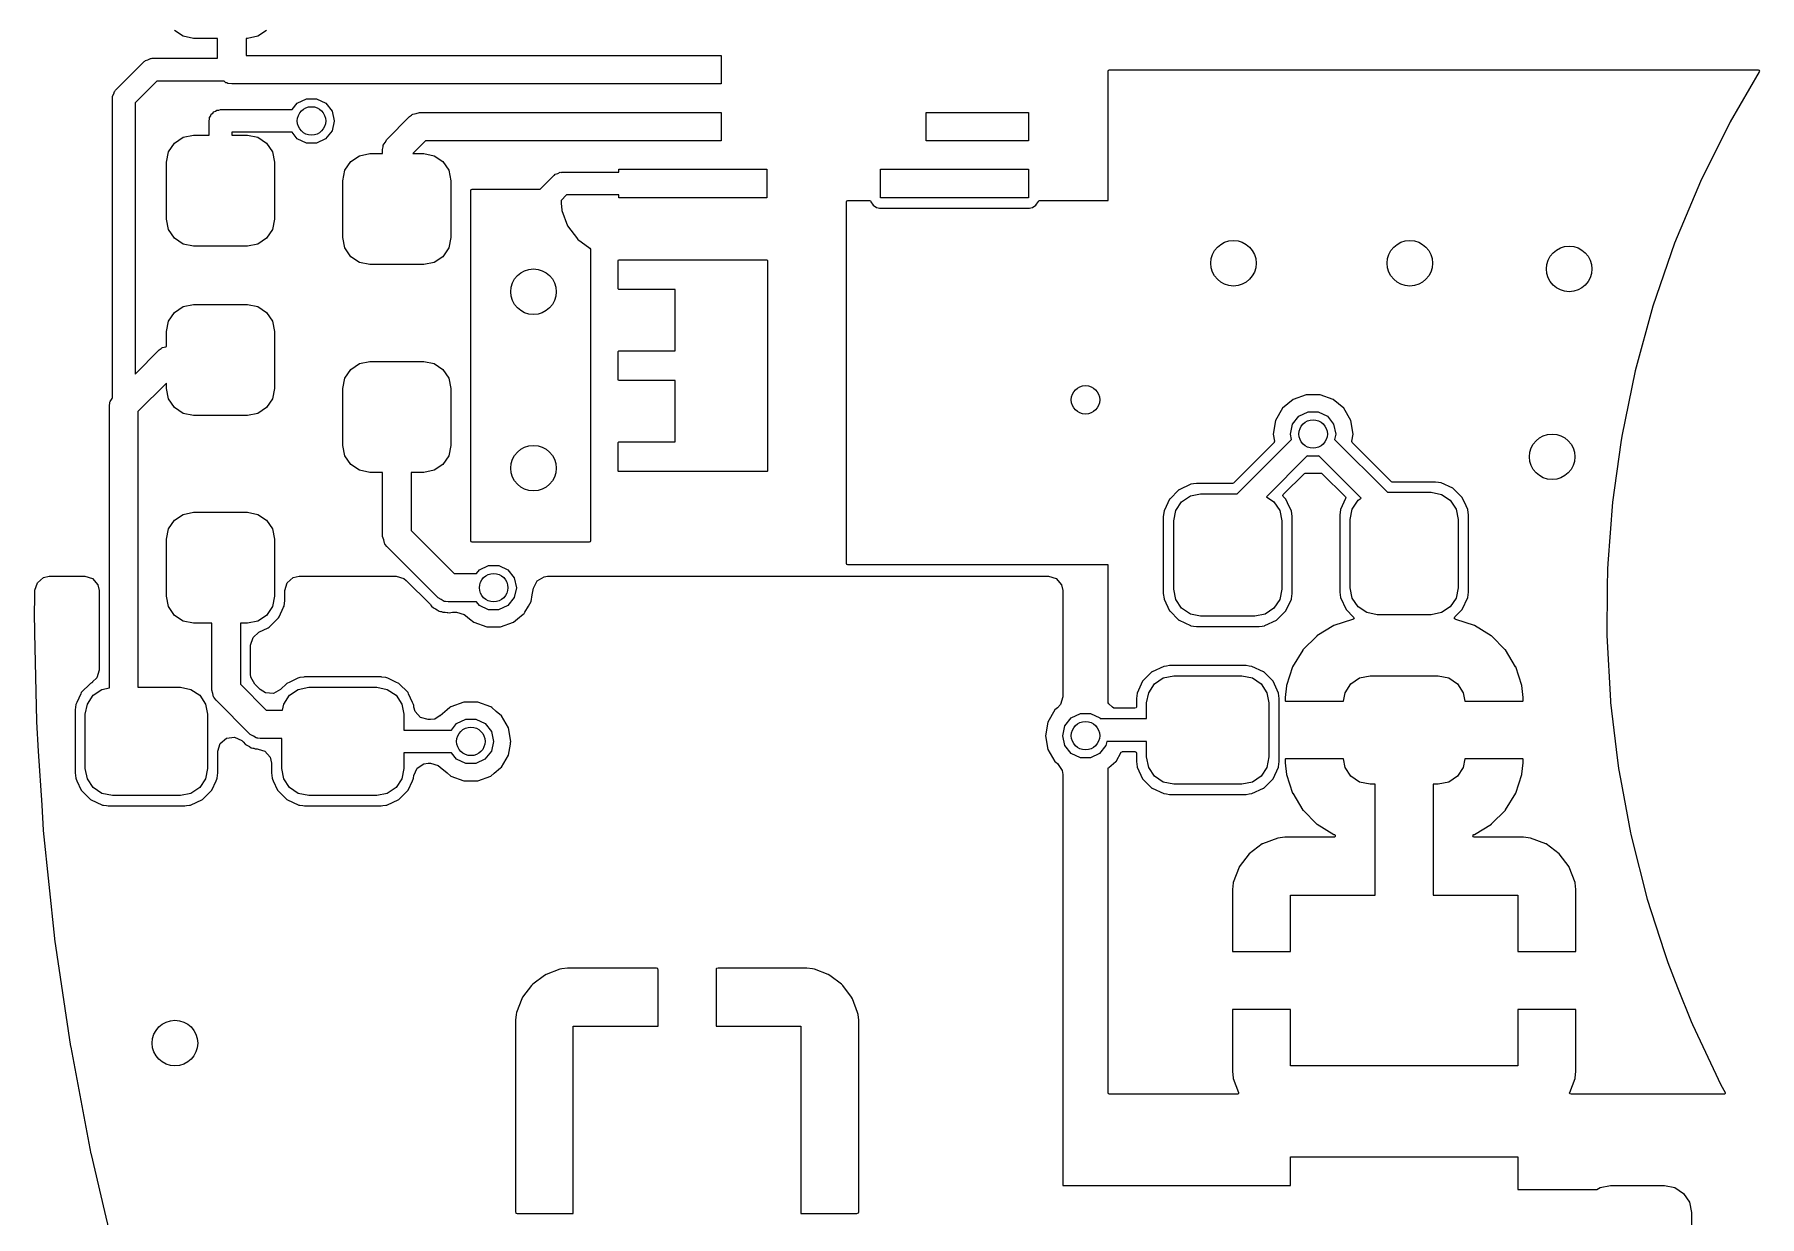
# Model space of a CAD drawing. Extents: x 115.8 to 161.6, y -138.1 to -92.4.
# Drawn here: x 115.77 to 130.92, y -120.57 to -110.19 of the extents above; entities that cross this region are included whole.
import ezdxf

# ---------------------------------------------------------------- set-up
doc = ezdxf.new("R2010")
doc.units = 0
doc.layers.add('BLACK', color=7, linetype='CONTINUOUS')

msp = doc.modelspace()

# ---------------------------------------------------------------- linework, layer by layer
at = {"layer": 'BLACK', "linetype": 'CONTINUOUS'}
for p, q in [((117.072, -110.207), (116.995, -110.155)), ((117.805, -110.155), (117.728, -110.207)), ((117.162, -110.225), (117.072, -110.207)), ((117.375, -110.225), (117.162, -110.225)), ((117.375, -110.4), (117.375, -110.225)), ((117.637, -110.225), (117.625, -110.225)), ((117.625, -110.225), (117.625, -110.375)), ((117.728, -110.207), (117.637, -110.225)), ((116.479, -110.679), (116.729, -110.429)), ((116.729, -110.429), (116.736, -110.426)), ((116.736, -110.426), (116.741, -110.419)), ((116.741, -110.419), (116.763, -110.412)), ((116.763, -110.412), (116.784, -110.401)), ((116.784, -110.401), (116.792, -110.402)), ((116.792, -110.402), (116.8, -110.4)), ((116.8, -110.4), (117.375, -110.4)), ((117.625, -110.375), (121.8, -110.375)), ((121.8, -110.375), (121.8, -110.625)), ((116.841, -110.6), (116.65, -110.791)), ((117.432, -110.6), (116.841, -110.6)), ((117.448, -110.614), (117.432, -110.6)), ((117.457, -110.615), (117.448, -110.614)), ((117.464, -110.62), (117.457, -110.615)), ((117.5, -110.625), (117.464, -110.62)), ((121.8, -110.625), (117.5, -110.625)), ((125.2, -110.512), (125.203, -110.503)), ((125.2, -111.65), (125.2, -110.512)), ((125.203, -110.503), (125.212, -110.5)), ((125.212, -110.5), (130.91, -110.5)), ((130.92, -110.518), (130.665, -110.957)), ((130.91, -110.5), (130.918, -110.503)), ((130.918, -110.503), (130.922, -110.512)), ((130.922, -110.512), (130.92, -110.518)), ((116.45, -110.75), (116.452, -110.742)), ((116.45, -113.383), (116.45, -110.75)), ((116.451, -110.734), (116.462, -110.713)), ((116.452, -110.742), (116.451, -110.734)), ((116.462, -110.713), (116.469, -110.691)), ((116.469, -110.691), (116.476, -110.686)), ((116.476, -110.686), (116.479, -110.679)), ((118.075, -110.793), (118.156, -110.755)), ((118.156, -110.755), (118.245, -110.755)), ((118.245, -110.755), (118.325, -110.794)), ((116.65, -110.791), (116.65, -113.173)), ((117.3, -110.95), (117.305, -110.935)), ((117.305, -110.919), (117.314, -110.906)), ((117.305, -110.935), (117.305, -110.919)), ((117.314, -110.906), (117.319, -110.891)), ((117.319, -110.891), (117.332, -110.882)), ((117.332, -110.882), (117.341, -110.869)), ((117.341, -110.869), (117.356, -110.864)), ((117.356, -110.864), (117.369, -110.855)), ((117.369, -110.855), (117.385, -110.855)), ((117.385, -110.855), (117.4, -110.85)), ((117.4, -110.85), (118.03, -110.85)), ((118.03, -110.85), (118.075, -110.793)), ((118.325, -110.794), (118.38, -110.863)), ((118.38, -110.863), (118.4, -110.95)), ((118.862, -111.112), (119.062, -110.912)), ((119.062, -110.912), (119.079, -110.898)), ((119.079, -110.898), (119.082, -110.895)), ((119.082, -110.895), (119.085, -110.894)), ((119.085, -110.894), (119.09, -110.89)), ((119.09, -110.89), (119.12, -110.884)), ((119.12, -110.884), (119.15, -110.875)), ((119.15, -110.875), (121.8, -110.875)), ((121.8, -110.875), (121.8, -111.125)), ((123.6, -111.125), (123.6, -110.875)), ((123.6, -110.875), (124.5, -110.875)), ((124.5, -110.875), (124.5, -111.125)), ((116.995, -111.145), (117.072, -111.093)), ((117.072, -111.093), (117.162, -111.075)), ((117.162, -111.075), (117.3, -111.075)), ((117.3, -111.075), (117.3, -110.95)), ((118.03, -111.05), (117.5, -111.05)), ((117.5, -111.05), (117.5, -111.075)), ((117.5, -111.075), (117.637, -111.075)), ((117.637, -111.075), (117.728, -111.093)), ((117.728, -111.093), (117.805, -111.145)), ((118.075, -111.106), (118.03, -111.05)), ((118.38, -111.037), (118.324, -111.107)), ((118.4, -110.951), (118.38, -111.037)), ((118.4, -110.95), (118.4, -110.951)), ((130.665, -110.957), (130.403, -111.482)), ((130.665, -110.957), (130.665, -110.957)), ((130.665, -110.957), (130.665, -110.957)), ((116.925, -111.312), (116.943, -111.222)), ((116.943, -111.222), (116.995, -111.145)), ((117.805, -111.145), (117.857, -111.222)), ((117.857, -111.222), (117.875, -111.312)), ((118.155, -111.145), (118.075, -111.106)), ((118.244, -111.145), (118.155, -111.145)), ((118.324, -111.107), (118.244, -111.145)), ((118.622, -111.256), (118.712, -111.237)), ((118.712, -111.237), (118.825, -111.237)), ((118.825, -111.2), (118.828, -111.178)), ((118.825, -111.237), (118.825, -111.2)), ((118.828, -111.173), (118.829, -111.171)), ((118.828, -111.178), (118.828, -111.173)), ((118.829, -111.171), (118.83, -111.164)), ((118.83, -111.164), (118.847, -111.139)), ((118.847, -111.139), (118.862, -111.112)), ((119.202, -111.125), (119.089, -111.237)), ((119.089, -111.237), (119.188, -111.237)), ((119.188, -111.237), (119.278, -111.256)), ((121.8, -111.125), (119.202, -111.125)), ((124.5, -111.125), (123.6, -111.125)), ((116.925, -111.812), (116.925, -111.312)), ((117.875, -111.312), (117.875, -111.812)), ((118.475, -111.475), (118.493, -111.384)), ((118.493, -111.384), (118.545, -111.307)), ((118.545, -111.307), (118.622, -111.256)), ((119.278, -111.256), (119.355, -111.307)), ((119.355, -111.307), (119.407, -111.384)), ((119.407, -111.384), (119.425, -111.475)), ((120.9, -111.4), (120.9, -111.375)), ((120.9, -111.375), (122.2, -111.375)), ((122.2, -111.375), (122.2, -111.625)), ((123.2, -111.625), (123.2, -111.375)), ((123.2, -111.375), (124.5, -111.375)), ((124.5, -111.375), (124.5, -111.625)), ((118.475, -111.975), (118.475, -111.475)), ((119.425, -111.475), (119.425, -111.975)), ((120.209, -111.55), (120.329, -111.429)), ((120.329, -111.429), (120.336, -111.426)), ((120.336, -111.426), (120.341, -111.419)), ((120.341, -111.419), (120.363, -111.412)), ((120.363, -111.412), (120.384, -111.401)), ((120.384, -111.401), (120.392, -111.402)), ((120.392, -111.402), (120.4, -111.4)), ((120.4, -111.4), (120.9, -111.4)), ((130.403, -111.482), (130.176, -112.023)), ((119.6, -111.562), (119.603, -111.553)), ((119.6, -114.638), (119.6, -111.562)), ((119.603, -111.553), (119.612, -111.55)), ((119.612, -111.55), (120.209, -111.55)), ((120.441, -111.6), (120.392, -111.649)), ((120.392, -111.649), (120.392, -111.673)), ((120.392, -111.673), (120.392, -111.673)), ((120.392, -111.673), (120.399, -111.734)), ((120.9, -111.6), (120.441, -111.6)), ((120.9, -111.625), (120.9, -111.6)), ((122.2, -111.625), (120.9, -111.625)), ((122.9, -111.662), (122.904, -111.653)), ((122.9, -114.26), (122.9, -111.662)), ((122.904, -111.653), (122.912, -111.65)), ((122.912, -111.65), (123.103, -111.65)), ((123.103, -111.65), (123.111, -111.653)), ((123.111, -111.653), (123.114, -111.658)), ((123.114, -111.658), (123.114, -111.658)), ((123.114, -111.658), (123.115, -111.659)), ((123.115, -111.659), (123.115, -111.66)), ((123.115, -111.66), (123.135, -111.69)), ((123.135, -111.69), (123.165, -111.71)), ((124.5, -111.625), (123.2, -111.625)), ((124.535, -111.71), (124.565, -111.69)), ((124.565, -111.69), (124.585, -111.66)), ((124.585, -111.659), (124.586, -111.658)), ((124.585, -111.66), (124.585, -111.659)), ((124.586, -111.658), (124.59, -111.652)), ((124.586, -111.658), (124.586, -111.658)), ((124.59, -111.652), (124.597, -111.65)), ((124.597, -111.65), (125.2, -111.65)), ((116.943, -111.903), (116.925, -111.812)), ((117.875, -111.812), (117.857, -111.903)), ((120.399, -111.734), (120.399, -111.736)), ((120.399, -111.736), (120.45, -111.871)), ((123.165, -111.71), (123.166, -111.71)), ((123.166, -111.71), (123.166, -111.71)), ((123.166, -111.71), (123.191, -111.715)), ((123.191, -111.715), (123.191, -111.715)), ((123.191, -111.715), (123.191, -111.715)), ((123.191, -111.715), (123.85, -111.715)), ((123.85, -111.715), (124.509, -111.715)), ((124.509, -111.715), (124.52, -111.713)), ((124.509, -111.715), (124.509, -111.715)), ((124.509, -111.715), (124.509, -111.715)), ((124.52, -111.713), (124.535, -111.71)), ((116.995, -111.98), (116.943, -111.903)), ((117.072, -112.032), (116.995, -111.98)), ((117.805, -111.98), (117.728, -112.032)), ((117.857, -111.903), (117.805, -111.98)), ((118.493, -112.066), (118.475, -111.975)), ((119.425, -111.975), (119.407, -112.066)), ((120.45, -111.871), (120.45, -111.872)), ((120.45, -111.872), (120.537, -111.987)), ((120.537, -111.987), (120.538, -111.988)), ((120.538, -111.988), (120.645, -112.069)), ((117.162, -112.05), (117.072, -112.032)), ((117.637, -112.05), (117.162, -112.05)), ((117.728, -112.032), (117.637, -112.05)), ((118.545, -112.143), (118.493, -112.066)), ((118.622, -112.194), (118.545, -112.143)), ((119.355, -112.143), (119.278, -112.194)), ((119.407, -112.066), (119.355, -112.143)), ((120.645, -112.069), (120.65, -112.077)), ((120.65, -112.077), (120.65, -112.078)), ((120.65, -112.078), (120.65, -114.638)), ((130.176, -112.023), (129.985, -112.578)), ((118.712, -112.212), (118.622, -112.194)), ((119.188, -112.212), (118.712, -112.212)), ((119.278, -112.194), (119.188, -112.212)), ((120.895, -112.175), (120.896, -112.171)), ((120.895, -112.425), (120.895, -112.175)), ((120.896, -112.171), (120.9, -112.17)), ((120.9, -112.17), (122.2, -112.17)), ((122.2, -112.17), (122.204, -112.171)), ((122.204, -112.171), (122.205, -112.175)), ((122.205, -112.175), (122.205, -114.025)), ((120.896, -112.429), (120.895, -112.425)), ((120.9, -112.43), (120.896, -112.429)), ((121.395, -112.43), (120.9, -112.43)), ((121.395, -112.97), (121.395, -112.43)), ((116.995, -112.632), (117.072, -112.581)), ((117.072, -112.581), (117.162, -112.562)), ((117.162, -112.562), (117.637, -112.562)), ((117.637, -112.562), (117.728, -112.581)), ((117.728, -112.581), (117.805, -112.632)), ((129.985, -112.578), (129.83, -113.144)), ((116.925, -112.8), (116.943, -112.709)), ((116.943, -112.709), (116.995, -112.632)), ((117.805, -112.632), (117.857, -112.709)), ((117.857, -112.709), (117.875, -112.8)), ((116.925, -112.932), (116.925, -112.8)), ((117.875, -112.8), (117.875, -113.3)), ((116.65, -113.173), (116.862, -112.962)), ((116.862, -112.962), (116.879, -112.948)), ((116.879, -112.948), (116.882, -112.945)), ((116.882, -112.945), (116.885, -112.944)), ((116.885, -112.944), (116.89, -112.94)), ((116.89, -112.94), (116.92, -112.934)), ((116.92, -112.934), (116.925, -112.932)), ((118.622, -113.081), (118.712, -113.062)), ((118.712, -113.062), (119.188, -113.062)), ((119.188, -113.062), (119.278, -113.081)), ((120.895, -112.975), (120.896, -112.971)), ((120.895, -113.225), (120.895, -112.975)), ((120.896, -112.971), (120.9, -112.97)), ((120.9, -112.97), (121.395, -112.97)), ((118.475, -113.3), (118.493, -113.209)), ((118.493, -113.209), (118.545, -113.132)), ((118.545, -113.132), (118.622, -113.081)), ((119.278, -113.081), (119.355, -113.132)), ((119.355, -113.132), (119.407, -113.209)), ((119.407, -113.209), (119.425, -113.3)), ((129.83, -113.144), (129.711, -113.718)), ((116.925, -113.252), (116.675, -113.502)), ((116.925, -113.3), (116.925, -113.252)), ((116.943, -113.391), (116.925, -113.3)), ((117.875, -113.3), (117.857, -113.391)), ((118.475, -113.8), (118.475, -113.3)), ((119.425, -113.3), (119.425, -113.8)), ((120.896, -113.229), (120.895, -113.225)), ((120.9, -113.23), (120.896, -113.229)), ((121.395, -113.23), (120.9, -113.23)), ((121.395, -113.77), (121.395, -113.23)), ((126.939, -113.355), (126.825, -113.396)), ((127.061, -113.355), (126.939, -113.355)), ((127.175, -113.396), (127.061, -113.355)), ((116.425, -113.45), (116.428, -113.428)), ((116.425, -115.93), (116.425, -113.45)), ((116.428, -113.423), (116.429, -113.421)), ((116.428, -113.428), (116.428, -113.423)), ((116.429, -113.421), (116.43, -113.414)), ((116.43, -113.414), (116.447, -113.389)), ((116.447, -113.389), (116.45, -113.383)), ((116.675, -113.502), (116.675, -115.925)), ((116.995, -113.468), (116.943, -113.391)), ((117.072, -113.519), (116.995, -113.468)), ((117.805, -113.468), (117.728, -113.519)), ((117.857, -113.391), (117.805, -113.468)), ((126.731, -113.474), (126.67, -113.58)), ((126.825, -113.396), (126.731, -113.474)), ((126.875, -113.543), (126.956, -113.505)), ((126.956, -113.505), (127.045, -113.505)), ((127.045, -113.505), (127.125, -113.544)), ((127.269, -113.474), (127.175, -113.396)), ((127.33, -113.58), (127.269, -113.474)), ((117.162, -113.537), (117.072, -113.519)), ((117.637, -113.537), (117.162, -113.537)), ((117.728, -113.519), (117.637, -113.537)), ((126.67, -113.58), (126.649, -113.7)), ((126.8, -113.7), (126.82, -113.613)), ((126.82, -113.613), (126.875, -113.543)), ((127.125, -113.544), (127.18, -113.613)), ((127.18, -113.613), (127.2, -113.7)), ((127.351, -113.7), (127.33, -113.58)), ((118.493, -113.891), (118.475, -113.8)), ((119.425, -113.8), (119.407, -113.891)), ((120.895, -113.775), (120.896, -113.771)), ((120.895, -114.025), (120.895, -113.775)), ((120.896, -113.771), (120.9, -113.77)), ((120.9, -113.77), (121.395, -113.77)), ((126.657, -113.774), (126.3, -114.131)), ((126.334, -114.225), (126.811, -113.748)), ((126.649, -113.7), (126.649, -113.701)), ((126.649, -113.701), (126.649, -113.701)), ((126.649, -113.701), (126.66, -113.763)), ((126.658, -113.772), (126.657, -113.774)), ((126.66, -113.763), (126.658, -113.772)), ((126.811, -113.748), (126.8, -113.7)), ((127.2, -113.701), (127.189, -113.748)), ((127.189, -113.748), (127.654, -114.212)), ((127.2, -113.7), (127.2, -113.701)), ((127.34, -113.763), (127.351, -113.701)), ((127.34, -113.765), (127.34, -113.763)), ((127.343, -113.774), (127.34, -113.765)), ((127.688, -114.119), (127.343, -113.774)), ((127.351, -113.701), (127.351, -113.7)), ((127.351, -113.701), (127.351, -113.701)), ((129.703, -113.774), (129.63, -114.299)), ((129.711, -113.719), (129.703, -113.774)), ((129.711, -113.718), (129.711, -113.719)), ((129.711, -113.719), (129.711, -113.719)), ((118.545, -113.968), (118.493, -113.891)), ((118.622, -114.019), (118.545, -113.968)), ((119.355, -113.968), (119.278, -114.019)), ((119.407, -113.891), (119.355, -113.968)), ((126.949, -113.892), (126.59, -114.251)), ((126.955, -113.895), (126.949, -113.892)), ((127.044, -113.895), (126.955, -113.895)), ((127.051, -113.892), (127.044, -113.895)), ((127.422, -114.264), (127.051, -113.892)), ((118.712, -114.037), (118.622, -114.019)), ((118.825, -114.037), (118.712, -114.037)), ((118.825, -114.6), (118.825, -114.037)), ((119.188, -114.037), (119.075, -114.037)), ((119.075, -114.037), (119.075, -114.548)), ((119.278, -114.019), (119.188, -114.037)), ((120.896, -114.029), (120.895, -114.025)), ((120.9, -114.03), (120.896, -114.029)), ((122.2, -114.03), (120.9, -114.03)), ((122.204, -114.029), (122.2, -114.03)), ((122.205, -114.025), (122.204, -114.029)), ((126.737, -114.232), (126.923, -114.047)), ((126.923, -114.047), (126.931, -114.043)), ((126.931, -114.043), (126.935, -114.044)), ((126.935, -114.044), (126.938, -114.045)), ((126.938, -114.045), (126.938, -114.045)), ((126.938, -114.045), (126.939, -114.045)), ((126.939, -114.045), (127.061, -114.045)), ((127.061, -114.045), (127.062, -114.045)), ((127.062, -114.045), (127.065, -114.044)), ((127.062, -114.045), (127.062, -114.045)), ((127.065, -114.044), (127.074, -114.044)), ((127.074, -114.044), (127.077, -114.047)), ((127.077, -114.047), (127.284, -114.253)), ((127.696, -114.122), (127.688, -114.119)), ((128.076, -114.122), (127.696, -114.122)), ((128.101, -114.125), (128.076, -114.122)), ((122.9, -114.838), (122.9, -114.26)), ((125.739, -114.272), (125.709, -114.338)), ((125.74, -114.271), (125.739, -114.272)), ((125.739, -114.272), (125.739, -114.272)), ((125.821, -114.19), (125.74, -114.271)), ((125.822, -114.189), (125.821, -114.19)), ((125.925, -114.141), (125.822, -114.189)), ((125.822, -114.189), (125.822, -114.189)), ((125.845, -114.295), (125.922, -114.243)), ((125.922, -114.243), (126.012, -114.225)), ((125.926, -114.141), (125.925, -114.141)), ((125.925, -114.141), (125.925, -114.141)), ((125.927, -114.141), (125.926, -114.141)), ((125.949, -114.138), (125.927, -114.141)), ((125.927, -114.141), (125.927, -114.141)), ((125.974, -114.134), (125.949, -114.138)), ((126.291, -114.134), (125.974, -114.134)), ((126.012, -114.225), (126.334, -114.225)), ((126.3, -114.131), (126.291, -114.134)), ((126.59, -114.251), (126.655, -114.295)), ((126.734, -114.24), (126.737, -114.232)), ((126.737, -114.249), (126.734, -114.24)), ((126.76, -114.271), (126.737, -114.249)), ((126.761, -114.272), (126.76, -114.271)), ((126.791, -114.338), (126.761, -114.272)), ((126.761, -114.272), (126.761, -114.272)), ((127.286, -114.266), (127.241, -114.364)), ((127.284, -114.253), (127.287, -114.262)), ((127.287, -114.262), (127.286, -114.266)), ((127.395, -114.282), (127.422, -114.264)), ((127.654, -114.212), (128.037, -114.212)), ((128.037, -114.212), (128.128, -114.231)), ((128.123, -114.128), (128.101, -114.125)), ((128.124, -114.128), (128.123, -114.128)), ((128.123, -114.128), (128.123, -114.128)), ((128.125, -114.129), (128.124, -114.128)), ((128.228, -114.177), (128.125, -114.129)), ((128.125, -114.129), (128.125, -114.129)), ((128.128, -114.231), (128.205, -114.282)), ((128.229, -114.177), (128.228, -114.177)), ((128.228, -114.177), (128.228, -114.177)), ((128.31, -114.259), (128.229, -114.177)), ((128.311, -114.26), (128.31, -114.259)), ((128.329, -114.3), (128.311, -114.26)), ((128.311, -114.26), (128.311, -114.26)), ((116.995, -114.457), (117.072, -114.406)), ((117.072, -114.406), (117.162, -114.387)), ((117.162, -114.387), (117.637, -114.387)), ((117.637, -114.387), (117.728, -114.406)), ((117.728, -114.406), (117.805, -114.457)), ((125.691, -114.376), (125.684, -114.424)), ((125.684, -114.424), (125.684, -115.101)), ((125.709, -114.338), (125.691, -114.376)), ((125.775, -114.462), (125.793, -114.372)), ((125.793, -114.372), (125.845, -114.295)), ((126.655, -114.295), (126.707, -114.372)), ((126.707, -114.372), (126.725, -114.462)), ((126.809, -114.376), (126.791, -114.338)), ((126.816, -114.424), (126.809, -114.376)), ((126.816, -115.101), (126.816, -114.424)), ((127.241, -114.364), (127.234, -114.412)), ((127.234, -114.412), (127.234, -115.088)), ((127.325, -114.45), (127.343, -114.359)), ((127.343, -114.359), (127.395, -114.282)), ((128.205, -114.282), (128.257, -114.359)), ((128.257, -114.359), (128.275, -114.45)), ((128.359, -114.364), (128.329, -114.3)), ((128.365, -114.412), (128.359, -114.364)), ((128.365, -115.088), (128.365, -114.412)), ((129.63, -114.299), (129.59, -114.838)), ((116.925, -114.625), (116.943, -114.534)), ((116.943, -114.534), (116.995, -114.457)), ((117.805, -114.457), (117.857, -114.534)), ((117.857, -114.534), (117.875, -114.625)), ((119.075, -114.548), (119.452, -114.925)), ((125.775, -115.062), (125.775, -114.462)), ((126.725, -114.462), (126.725, -115.062)), ((127.325, -115.05), (127.325, -114.45)), ((128.275, -114.45), (128.275, -115.05)), ((116.925, -115.125), (116.925, -114.625)), ((117.875, -114.625), (117.875, -115.125)), ((118.834, -114.63), (118.825, -114.6)), ((118.84, -114.66), (118.834, -114.63)), ((118.844, -114.665), (118.84, -114.66)), ((118.845, -114.668), (118.844, -114.665)), ((118.848, -114.671), (118.845, -114.668)), ((118.862, -114.688), (118.848, -114.671)), ((119.312, -115.138), (118.862, -114.688)), ((119.603, -114.647), (119.6, -114.638)), ((119.612, -114.65), (119.603, -114.647)), ((120.638, -114.65), (119.612, -114.65)), ((120.647, -114.647), (120.638, -114.65)), ((120.65, -114.638), (120.647, -114.647)), ((119.675, -114.893), (119.756, -114.855)), ((119.756, -114.855), (119.845, -114.855)), ((119.845, -114.855), (119.925, -114.894)), ((122.903, -114.847), (122.9, -114.838)), ((122.912, -114.85), (122.903, -114.847)), ((125.2, -114.85), (122.912, -114.85)), ((125.2, -116.061), (125.2, -114.85)), ((129.59, -114.839), (129.587, -114.884)), ((129.59, -114.838), (129.59, -114.839)), ((115.769, -115.073), (115.791, -115.006)), ((115.791, -115.006), (115.846, -114.96)), ((115.846, -114.96), (115.895, -114.95)), ((115.895, -114.95), (116.209, -114.95)), ((116.209, -114.95), (116.277, -114.97)), ((116.277, -114.97), (116.323, -115.024)), ((116.323, -115.024), (116.334, -115.076)), ((117.965, -115.076), (117.986, -115.008)), ((117.986, -115.008), (118.039, -114.961)), ((118.039, -114.961), (118.091, -114.95)), ((118.091, -114.95), (118.943, -114.95)), ((118.943, -114.95), (119.011, -114.97)), ((119.011, -114.97), (119.032, -114.987)), ((119.032, -114.987), (119.241, -115.196)), ((119.452, -114.925), (119.65, -114.925)), ((119.65, -114.925), (119.675, -114.893)), ((119.925, -114.894), (119.98, -114.963)), ((119.98, -114.963), (120, -115.05)), ((120.15, -115.054), (120.182, -114.991)), ((120.182, -114.991), (120.243, -114.954)), ((120.243, -114.954), (120.274, -114.95)), ((120.274, -114.95), (124.674, -114.95)), ((124.674, -114.95), (124.742, -114.97)), ((124.742, -114.97), (124.789, -115.024)), ((124.789, -115.024), (124.8, -115.076)), ((129.587, -114.884), (129.585, -115.048)), ((115.766, -115.256), (115.768, -115.159)), ((115.768, -115.159), (115.769, -115.073)), ((116.334, -115.076), (116.334, -115.774)), ((116.943, -115.216), (116.925, -115.125)), ((117.875, -115.125), (117.857, -115.216)), ((117.959, -115.211), (117.965, -115.163)), ((117.965, -115.163), (117.965, -115.076)), ((119.339, -115.153), (119.312, -115.138)), ((119.364, -115.17), (119.339, -115.153)), ((119.371, -115.171), (119.364, -115.17)), ((119.373, -115.172), (119.371, -115.171)), ((119.378, -115.172), (119.373, -115.172)), ((119.4, -115.175), (119.378, -115.172)), ((119.65, -115.175), (119.4, -115.175)), ((119.675, -115.206), (119.65, -115.175)), ((119.98, -115.137), (119.924, -115.207)), ((120, -115.051), (119.98, -115.137)), ((120, -115.05), (120, -115.051)), ((120.106, -115.211), (120.13, -115.17)), ((120.13, -115.17), (120.14, -115.113)), ((120.14, -115.113), (120.15, -115.054)), ((124.8, -115.076), (124.8, -116.008)), ((125.684, -115.101), (125.691, -115.149)), ((125.691, -115.149), (125.691, -115.15)), ((125.691, -115.15), (125.691, -115.15)), ((125.691, -115.15), (125.739, -115.253)), ((125.793, -115.153), (125.775, -115.062)), ((125.845, -115.23), (125.793, -115.153)), ((126.707, -115.153), (126.655, -115.23)), ((126.725, -115.062), (126.707, -115.153)), ((126.761, -115.253), (126.809, -115.15)), ((126.809, -115.149), (126.816, -115.101)), ((126.809, -115.15), (126.809, -115.149)), ((126.809, -115.15), (126.809, -115.15)), ((127.234, -115.088), (127.241, -115.136)), ((127.241, -115.136), (127.241, -115.137)), ((127.241, -115.137), (127.241, -115.137)), ((127.241, -115.137), (127.289, -115.24)), ((127.343, -115.141), (127.325, -115.05)), ((127.395, -115.218), (127.343, -115.141)), ((128.257, -115.141), (128.205, -115.218)), ((128.275, -115.05), (128.257, -115.141)), ((128.311, -115.24), (128.359, -115.137)), ((128.359, -115.136), (128.365, -115.088)), ((128.359, -115.137), (128.359, -115.136)), ((128.359, -115.137), (128.359, -115.137)), ((129.585, -115.048), (129.581, -115.471)), ((115.766, -115.262), (115.766, -115.256)), ((115.766, -115.268), (115.766, -115.262)), ((115.769, -115.447), (115.766, -115.268)), ((116.995, -115.293), (116.943, -115.216)), ((117.072, -115.344), (116.995, -115.293)), ((117.805, -115.293), (117.728, -115.344)), ((117.857, -115.216), (117.805, -115.293)), ((117.829, -115.398), (117.91, -115.316)), ((117.91, -115.316), (117.915, -115.306)), ((117.915, -115.306), (117.955, -115.22)), ((117.955, -115.22), (117.959, -115.211)), ((117.955, -115.22), (117.955, -115.22)), ((119.241, -115.196), (119.246, -115.201)), ((119.246, -115.201), (119.255, -115.211)), ((119.255, -115.211), (119.271, -115.228)), ((119.271, -115.228), (119.288, -115.236)), ((119.288, -115.236), (119.305, -115.245)), ((119.305, -115.245), (119.321, -115.256)), ((119.321, -115.256), (119.334, -115.258)), ((119.334, -115.258), (119.338, -115.259)), ((119.338, -115.259), (119.342, -115.26)), ((119.342, -115.26), (119.354, -115.265)), ((119.354, -115.265), (119.373, -115.265)), ((119.373, -115.265), (119.393, -115.267)), ((119.393, -115.267), (119.398, -115.268)), ((119.398, -115.268), (119.398, -115.268)), ((119.398, -115.268), (119.412, -115.27)), ((119.412, -115.27), (119.424, -115.267)), ((119.424, -115.267), (119.438, -115.266)), ((119.438, -115.266), (119.445, -115.265)), ((119.438, -115.266), (119.438, -115.266)), ((119.445, -115.265), (119.473, -115.265)), ((119.473, -115.265), (119.542, -115.286)), ((119.542, -115.286), (119.554, -115.295)), ((119.554, -115.295), (119.589, -115.324)), ((119.589, -115.324), (119.625, -115.354)), ((119.755, -115.245), (119.675, -115.206)), ((119.844, -115.245), (119.755, -115.245)), ((119.924, -115.207), (119.844, -115.245)), ((119.975, -115.354), (120.011, -115.324)), ((120.011, -115.324), (120.06, -115.283)), ((120.06, -115.283), (120.069, -115.276)), ((120.06, -115.283), (120.06, -115.283)), ((120.069, -115.276), (120.074, -115.266)), ((120.074, -115.266), (120.106, -115.211)), ((125.739, -115.253), (125.739, -115.253)), ((125.739, -115.253), (125.74, -115.254)), ((125.74, -115.254), (125.821, -115.335)), ((125.821, -115.335), (125.822, -115.336)), ((125.822, -115.336), (125.822, -115.336)), ((125.822, -115.336), (125.924, -115.383)), ((125.922, -115.282), (125.845, -115.23)), ((126.012, -115.3), (125.922, -115.282)), ((126.487, -115.3), (126.012, -115.3)), ((126.578, -115.282), (126.487, -115.3)), ((126.576, -115.383), (126.678, -115.336)), ((126.655, -115.23), (126.578, -115.282)), ((126.678, -115.336), (126.679, -115.335)), ((126.678, -115.336), (126.678, -115.336)), ((126.679, -115.335), (126.76, -115.254)), ((126.76, -115.254), (126.761, -115.253)), ((126.761, -115.253), (126.761, -115.253)), ((127.346, -115.328), (127.182, -115.383)), ((127.289, -115.24), (127.289, -115.24)), ((127.289, -115.24), (127.29, -115.241)), ((127.29, -115.241), (127.356, -115.308)), ((127.347, -115.328), (127.346, -115.328)), ((127.349, -115.328), (127.347, -115.328)), ((127.356, -115.324), (127.349, -115.328)), ((127.356, -115.308), (127.36, -115.316)), ((127.36, -115.316), (127.356, -115.324)), ((127.472, -115.269), (127.395, -115.218)), ((127.562, -115.287), (127.472, -115.269)), ((128.037, -115.287), (127.562, -115.287)), ((128.128, -115.269), (128.037, -115.287)), ((128.205, -115.218), (128.128, -115.269)), ((128.241, -115.315), (128.244, -115.307)), ((128.243, -115.323), (128.241, -115.315)), ((128.251, -115.327), (128.243, -115.323)), ((128.244, -115.307), (128.31, -115.241)), ((128.252, -115.327), (128.251, -115.327)), ((128.253, -115.328), (128.252, -115.327)), ((128.417, -115.382), (128.253, -115.328)), ((128.31, -115.241), (128.311, -115.24)), ((128.311, -115.24), (128.311, -115.24)), ((115.786, -116.221), (115.769, -115.447)), ((117.162, -115.362), (117.072, -115.344)), ((117.325, -115.362), (117.162, -115.362)), ((117.325, -115.95), (117.325, -115.362)), ((117.637, -115.362), (117.575, -115.362)), ((117.575, -115.362), (117.575, -115.898)), ((117.728, -115.344), (117.637, -115.362)), ((117.665, -115.554), (117.686, -115.486)), ((117.686, -115.486), (117.738, -115.44)), ((117.738, -115.44), (117.819, -115.402)), ((117.819, -115.402), (117.829, -115.398)), ((117.819, -115.402), (117.819, -115.402)), ((119.625, -115.354), (119.739, -115.395)), ((119.739, -115.395), (119.861, -115.395)), ((119.861, -115.395), (119.975, -115.354)), ((125.924, -115.383), (125.926, -115.384)), ((125.926, -115.384), (125.927, -115.384)), ((125.927, -115.384), (125.927, -115.384)), ((125.927, -115.384), (125.949, -115.387)), ((125.949, -115.387), (125.974, -115.39)), ((125.974, -115.39), (126.526, -115.39)), ((126.526, -115.39), (126.551, -115.387)), ((126.551, -115.387), (126.573, -115.384)), ((126.573, -115.384), (126.573, -115.384)), ((126.573, -115.384), (126.574, -115.384)), ((126.574, -115.384), (126.576, -115.383)), ((127.033, -115.475), (126.911, -115.597)), ((127.034, -115.474), (127.033, -115.475)), ((127.181, -115.383), (127.034, -115.474)), ((127.182, -115.383), (127.181, -115.383)), ((128.418, -115.383), (128.417, -115.382)), ((128.565, -115.473), (128.418, -115.383)), ((128.566, -115.474), (128.565, -115.473)), ((128.688, -115.596), (128.566, -115.474)), ((129.581, -115.471), (129.581, -115.471)), ((129.581, -115.471), (129.612, -116.044)), ((117.665, -115.809), (117.665, -115.554)), ((126.911, -115.598), (126.82, -115.745)), ((126.911, -115.597), (126.911, -115.598)), ((128.689, -115.597), (128.688, -115.596)), ((128.779, -115.744), (128.689, -115.597)), ((116.334, -115.774), (116.314, -115.842)), ((125.584, -115.79), (125.502, -115.871)), ((125.585, -115.789), (125.584, -115.79)), ((125.688, -115.741), (125.585, -115.789)), ((125.585, -115.789), (125.585, -115.789)), ((125.689, -115.741), (125.688, -115.741)), ((125.688, -115.741), (125.688, -115.741)), ((125.69, -115.741), (125.689, -115.741)), ((125.711, -115.738), (125.69, -115.741)), ((125.69, -115.741), (125.69, -115.741)), ((125.737, -115.734), (125.711, -115.738)), ((126.413, -115.734), (125.737, -115.734)), ((126.439, -115.738), (126.413, -115.734)), ((126.46, -115.741), (126.439, -115.738)), ((126.461, -115.741), (126.46, -115.741)), ((126.46, -115.741), (126.46, -115.741)), ((126.462, -115.741), (126.461, -115.741)), ((126.565, -115.789), (126.462, -115.741)), ((126.462, -115.741), (126.462, -115.741)), ((126.566, -115.79), (126.565, -115.789)), ((126.565, -115.789), (126.565, -115.789)), ((126.648, -115.871), (126.566, -115.79)), ((126.82, -115.746), (126.765, -115.91)), ((126.82, -115.745), (126.82, -115.746)), ((128.78, -115.745), (128.779, -115.744)), ((128.835, -115.908), (128.78, -115.745)), ((116.259, -115.89), (116.177, -115.971)), ((116.269, -115.885), (116.259, -115.89)), ((116.278, -115.879), (116.269, -115.885)), ((116.314, -115.842), (116.276, -115.876)), ((116.276, -115.876), (116.278, -115.879)), ((116.282, -115.995), (116.359, -115.943)), ((116.359, -115.943), (116.425, -115.93)), ((116.675, -115.925), (117.05, -115.925)), ((117.05, -115.925), (117.141, -115.943)), ((117.141, -115.943), (117.218, -115.995)), ((117.575, -115.898), (117.802, -116.125)), ((117.668, -115.835), (117.665, -115.809)), ((117.702, -115.898), (117.668, -115.835)), ((117.75, -115.945), (117.702, -115.898)), ((117.984, -115.89), (117.928, -115.945)), ((118.008, -115.879), (117.984, -115.89)), ((118.007, -115.995), (118.084, -115.943)), ((118.08, -115.845), (118.008, -115.879)), ((118.089, -115.841), (118.08, -115.845)), ((118.08, -115.845), (118.08, -115.845)), ((118.084, -115.943), (118.175, -115.925)), ((118.098, -115.84), (118.089, -115.841)), ((118.132, -115.835), (118.098, -115.84)), ((118.098, -115.84), (118.098, -115.84)), ((118.137, -115.834), (118.132, -115.835)), ((118.132, -115.835), (118.132, -115.835)), ((118.813, -115.834), (118.137, -115.834)), ((118.175, -115.925), (118.775, -115.925)), ((118.775, -115.925), (118.866, -115.943)), ((118.818, -115.835), (118.813, -115.834)), ((118.852, -115.84), (118.818, -115.835)), ((118.818, -115.835), (118.818, -115.835)), ((118.861, -115.841), (118.852, -115.84)), ((118.852, -115.84), (118.852, -115.84)), ((118.87, -115.845), (118.861, -115.841)), ((118.866, -115.943), (118.943, -115.995)), ((118.942, -115.879), (118.87, -115.845)), ((118.87, -115.845), (118.87, -115.845)), ((118.966, -115.89), (118.942, -115.879)), ((119.048, -115.971), (118.966, -115.89)), ((125.502, -115.872), (125.465, -115.95)), ((125.502, -115.871), (125.502, -115.872)), ((125.502, -115.872), (125.502, -115.872)), ((125.556, -115.972), (125.607, -115.895)), ((125.607, -115.895), (125.684, -115.843)), ((125.684, -115.843), (125.775, -115.825)), ((125.775, -115.825), (126.375, -115.825)), ((126.375, -115.825), (126.466, -115.843)), ((126.466, -115.843), (126.543, -115.895)), ((126.543, -115.895), (126.594, -115.972)), ((126.648, -115.872), (126.648, -115.871)), ((126.685, -115.95), (126.648, -115.872)), ((126.648, -115.872), (126.648, -115.872)), ((126.765, -115.911), (126.755, -116.013)), ((126.765, -115.91), (126.765, -115.911)), ((127.281, -115.972), (127.332, -115.895)), ((127.332, -115.895), (127.409, -115.843)), ((127.409, -115.843), (127.5, -115.825)), ((127.5, -115.825), (128.1, -115.825)), ((128.1, -115.825), (128.191, -115.843)), ((128.191, -115.843), (128.268, -115.895)), ((128.268, -115.895), (128.319, -115.972)), ((128.835, -115.91), (128.835, -115.908)), ((128.845, -116.013), (128.835, -115.91)), ((116.128, -116.076), (116.122, -116.124)), ((116.137, -116.058), (116.128, -116.076)), ((116.173, -115.981), (116.137, -116.058)), ((116.177, -115.971), (116.173, -115.981)), ((116.173, -115.981), (116.173, -115.981)), ((116.212, -116.162), (116.231, -116.072)), ((116.231, -116.072), (116.282, -115.995)), ((117.218, -115.995), (117.269, -116.072)), ((117.269, -116.072), (117.287, -116.162)), ((117.334, -115.98), (117.325, -115.95)), ((117.34, -116.01), (117.334, -115.98)), ((117.344, -116.015), (117.34, -116.01)), ((117.345, -116.018), (117.344, -116.015)), ((117.348, -116.021), (117.345, -116.018)), ((117.362, -116.038), (117.348, -116.021)), ((117.662, -116.338), (117.362, -116.038)), ((117.795, -115.974), (117.75, -115.945)), ((117.866, -115.979), (117.795, -115.974)), ((117.928, -115.945), (117.866, -115.979)), ((117.945, -116.125), (117.956, -116.072)), ((117.956, -116.072), (118.007, -115.995)), ((118.943, -115.995), (118.994, -116.072)), ((118.994, -116.072), (119.012, -116.162)), ((119.052, -115.981), (119.048, -115.971)), ((119.088, -116.058), (119.052, -115.981)), ((119.052, -115.981), (119.052, -115.981)), ((119.097, -116.076), (119.088, -116.058)), ((119.098, -116.086), (119.097, -116.076)), ((119.1, -116.1), (119.098, -116.086)), ((119.098, -116.086), (119.098, -116.086)), ((119.539, -116.054), (119.425, -116.096)), ((119.661, -116.054), (119.539, -116.054)), ((119.775, -116.096), (119.661, -116.054)), ((124.78, -116.076), (124.755, -116.105)), ((124.8, -116.008), (124.78, -116.076)), ((125.2, -116.062), (125.2, -116.061)), ((125.204, -116.07), (125.2, -116.062)), ((125.237, -116.098), (125.204, -116.07)), ((125.453, -115.976), (125.447, -116.024)), ((125.447, -116.024), (125.447, -116.098)), ((125.465, -115.95), (125.453, -115.976)), ((125.537, -116.062), (125.556, -115.972)), ((125.537, -116.2), (125.537, -116.062)), ((126.594, -115.972), (126.612, -116.062)), ((126.612, -116.062), (126.612, -116.537)), ((126.697, -115.976), (126.685, -115.95)), ((126.703, -116.024), (126.697, -115.976)), ((126.703, -116.576), (126.703, -116.024)), ((126.755, -116.013), (126.754, -116.013)), ((126.754, -116.013), (126.754, -116.044)), ((126.754, -116.044), (126.755, -116.045)), ((126.755, -116.045), (126.757, -116.046)), ((126.757, -116.046), (127.266, -116.046)), ((127.266, -116.046), (127.281, -115.972)), ((128.319, -115.972), (128.334, -116.046)), ((128.334, -116.046), (128.843, -116.046)), ((128.843, -116.046), (128.845, -116.045)), ((128.845, -116.044), (128.845, -116.013)), ((128.845, -116.013), (128.845, -116.013)), ((128.845, -116.045), (128.845, -116.044)), ((129.612, -116.044), (129.613, -116.057)), ((129.613, -116.057), (129.663, -116.47)), ((115.786, -116.227), (115.786, -116.221)), ((115.802, -116.487), (115.786, -116.227)), ((116.122, -116.124), (116.122, -116.676)), ((116.212, -116.637), (116.212, -116.162)), ((117.287, -116.162), (117.287, -116.637)), ((117.802, -116.125), (117.945, -116.125)), ((119.012, -116.162), (119.012, -116.3)), ((119.11, -116.136), (119.1, -116.1)), ((119.157, -116.189), (119.11, -116.136)), ((119.225, -116.209), (119.157, -116.189)), ((119.246, -116.209), (119.225, -116.209)), ((119.283, -116.204), (119.246, -116.209)), ((119.33, -116.173), (119.283, -116.204)), ((119.331, -116.174), (119.33, -116.173)), ((119.391, -116.124), (119.331, -116.174)), ((119.416, -116.103), (119.391, -116.124)), ((119.425, -116.096), (119.416, -116.103)), ((119.43, -116.3), (119.475, -116.243)), ((119.475, -116.243), (119.556, -116.205)), ((119.556, -116.205), (119.645, -116.205)), ((119.645, -116.205), (119.725, -116.244)), ((119.725, -116.244), (119.78, -116.313)), ((119.784, -116.103), (119.775, -116.096)), ((119.823, -116.136), (119.784, -116.103)), ((119.869, -116.174), (119.823, -116.136)), ((119.93, -116.28), (119.869, -116.174)), ((124.67, -116.23), (124.649, -116.35)), ((124.731, -116.124), (124.67, -116.23)), ((124.755, -116.105), (124.731, -116.124)), ((124.82, -116.263), (124.875, -116.193)), ((124.875, -116.193), (124.956, -116.155)), ((124.956, -116.155), (125.045, -116.155)), ((125.045, -116.155), (125.125, -116.194)), ((125.125, -116.194), (125.13, -116.2)), ((125.13, -116.2), (125.537, -116.2)), ((125.248, -116.107), (125.237, -116.098)), ((125.255, -116.109), (125.248, -116.107)), ((125.435, -116.109), (125.255, -116.109)), ((125.444, -116.106), (125.435, -116.109)), ((125.447, -116.098), (125.444, -116.106)), ((117.398, -116.419), (117.452, -116.373)), ((117.452, -116.373), (117.522, -116.362)), ((117.522, -116.362), (117.587, -116.392)), ((117.587, -116.392), (117.598, -116.403)), ((117.689, -116.353), (117.662, -116.338)), ((117.714, -116.37), (117.689, -116.353)), ((117.721, -116.371), (117.714, -116.37)), ((117.723, -116.372), (117.721, -116.371)), ((117.728, -116.372), (117.723, -116.372)), ((117.75, -116.375), (117.728, -116.372)), ((117.938, -116.375), (117.75, -116.375)), ((117.938, -116.637), (117.938, -116.375)), ((119.012, -116.3), (119.43, -116.3)), ((119.78, -116.313), (119.8, -116.4)), ((119.951, -116.4), (119.93, -116.28)), ((124.649, -116.35), (124.67, -116.47)), ((124.8, -116.35), (124.82, -116.263)), ((124.82, -116.436), (124.8, -116.35)), ((115.832, -116.959), (115.802, -116.487)), ((117.378, -116.487), (117.398, -116.419)), ((117.378, -116.676), (117.378, -116.487)), ((117.598, -116.403), (117.621, -116.428)), ((117.621, -116.428), (117.638, -116.436)), ((117.638, -116.436), (117.655, -116.445)), ((117.655, -116.445), (117.671, -116.456)), ((117.671, -116.456), (117.684, -116.458)), ((117.684, -116.458), (117.688, -116.459)), ((117.688, -116.459), (117.692, -116.46)), ((117.692, -116.46), (117.704, -116.465)), ((117.704, -116.465), (117.721, -116.465)), ((117.721, -116.465), (117.73, -116.468)), ((117.73, -116.468), (117.73, -116.468)), ((117.73, -116.468), (117.73, -116.468)), ((117.73, -116.468), (117.789, -116.486)), ((117.789, -116.486), (117.836, -116.539)), ((117.836, -116.539), (117.847, -116.591)), ((119.43, -116.5), (119.012, -116.5)), ((119.012, -116.5), (119.012, -116.637)), ((119.475, -116.556), (119.43, -116.5)), ((119.78, -116.487), (119.724, -116.557)), ((119.8, -116.401), (119.78, -116.487)), ((119.8, -116.4), (119.8, -116.401)), ((119.869, -116.626), (119.93, -116.52)), ((119.93, -116.52), (119.947, -116.423)), ((119.947, -116.423), (119.949, -116.411)), ((119.949, -116.411), (119.951, -116.4)), ((124.67, -116.47), (124.731, -116.576)), ((124.875, -116.506), (124.82, -116.436)), ((124.955, -116.545), (124.875, -116.506)), ((125.044, -116.545), (124.955, -116.545)), ((125.124, -116.507), (125.044, -116.545)), ((125.18, -116.437), (125.124, -116.507)), ((125.189, -116.4), (125.18, -116.437)), ((125.537, -116.4), (125.189, -116.4)), ((125.269, -116.576), (125.314, -116.496)), ((125.314, -116.496), (125.322, -116.491)), ((125.322, -116.491), (125.325, -116.49)), ((125.325, -116.49), (125.435, -116.49)), ((125.435, -116.49), (125.444, -116.494)), ((125.444, -116.494), (125.447, -116.502)), ((125.447, -116.502), (125.447, -116.576)), ((125.537, -116.537), (125.537, -116.4)), ((125.556, -116.628), (125.537, -116.537)), ((126.612, -116.537), (126.594, -116.628)), ((129.663, -116.47), (129.683, -116.639)), ((116.122, -116.676), (116.128, -116.724)), ((116.231, -116.728), (116.212, -116.637)), ((117.287, -116.637), (117.269, -116.728)), ((117.372, -116.724), (117.378, -116.676)), ((117.847, -116.591), (117.847, -116.676)), ((117.847, -116.676), (117.853, -116.724)), ((117.956, -116.728), (117.938, -116.637)), ((119.012, -116.637), (118.994, -116.728)), ((119.097, -116.724), (119.1, -116.7)), ((119.1, -116.7), (119.129, -116.635)), ((119.129, -116.635), (119.188, -116.596)), ((119.188, -116.596), (119.225, -116.59)), ((119.225, -116.59), (119.246, -116.59)), ((119.246, -116.59), (119.314, -116.611)), ((119.314, -116.611), (119.331, -116.626)), ((119.331, -116.626), (119.331, -116.626)), ((119.331, -116.626), (119.391, -116.676)), ((119.391, -116.676), (119.425, -116.704)), ((119.555, -116.595), (119.475, -116.556)), ((119.644, -116.595), (119.555, -116.595)), ((119.724, -116.557), (119.644, -116.595)), ((119.775, -116.704), (119.804, -116.68)), ((119.804, -116.68), (119.86, -116.633)), ((119.86, -116.633), (119.869, -116.626)), ((119.86, -116.633), (119.86, -116.633)), ((124.731, -116.576), (124.74, -116.583)), ((124.74, -116.583), (124.74, -116.583)), ((124.74, -116.583), (124.755, -116.595)), ((124.755, -116.595), (124.794, -116.655)), ((124.794, -116.655), (124.8, -116.692)), ((124.8, -116.692), (124.8, -120.3)), ((125.2, -116.639), (125.203, -116.63)), ((125.2, -119.488), (125.2, -116.639)), ((125.203, -116.63), (125.204, -116.63)), ((125.204, -116.63), (125.268, -116.576)), ((125.268, -116.576), (125.269, -116.576)), ((125.447, -116.576), (125.453, -116.624)), ((125.453, -116.624), (125.454, -116.625)), ((125.454, -116.625), (125.454, -116.625)), ((125.454, -116.625), (125.502, -116.728)), ((125.607, -116.705), (125.556, -116.628)), ((126.594, -116.628), (126.543, -116.705)), ((126.648, -116.728), (126.696, -116.625)), ((126.696, -116.625), (126.697, -116.624)), ((126.696, -116.625), (126.696, -116.625)), ((126.697, -116.624), (126.703, -116.576)), ((126.755, -116.555), (126.754, -116.556)), ((126.754, -116.556), (126.754, -116.587)), ((126.754, -116.587), (126.755, -116.587)), ((126.757, -116.554), (126.755, -116.555)), ((126.755, -116.587), (126.765, -116.69)), ((127.266, -116.554), (126.757, -116.554)), ((126.765, -116.69), (126.765, -116.692)), ((126.765, -116.692), (126.82, -116.855)), ((127.281, -116.628), (127.266, -116.554)), ((127.332, -116.705), (127.281, -116.628)), ((128.319, -116.628), (128.268, -116.705)), ((128.334, -116.554), (128.319, -116.628)), ((128.843, -116.554), (128.334, -116.554)), ((128.78, -116.854), (128.835, -116.69)), ((128.835, -116.689), (128.845, -116.587)), ((128.835, -116.69), (128.835, -116.689)), ((128.845, -116.555), (128.843, -116.554)), ((128.845, -116.556), (128.845, -116.555)), ((128.845, -116.587), (128.845, -116.556)), ((128.845, -116.587), (128.845, -116.587)), ((129.683, -116.639), (129.683, -116.639)), ((129.683, -116.639), (129.7, -116.729)), ((116.128, -116.724), (116.132, -116.732)), ((116.132, -116.732), (116.132, -116.732)), ((116.132, -116.732), (116.138, -116.745)), ((116.138, -116.745), (116.177, -116.829)), ((116.177, -116.829), (116.259, -116.91)), ((116.282, -116.805), (116.231, -116.728)), ((116.359, -116.857), (116.282, -116.805)), ((117.218, -116.805), (117.141, -116.857)), ((117.269, -116.728), (117.218, -116.805)), ((117.241, -116.91), (117.323, -116.829)), ((117.323, -116.829), (117.362, -116.745)), ((117.362, -116.745), (117.368, -116.732)), ((117.368, -116.732), (117.372, -116.724)), ((117.368, -116.732), (117.368, -116.732)), ((117.853, -116.724), (117.857, -116.732)), ((117.857, -116.732), (117.857, -116.732)), ((117.857, -116.732), (117.863, -116.745)), ((117.863, -116.745), (117.902, -116.829)), ((117.902, -116.829), (117.984, -116.91)), ((118.007, -116.805), (117.956, -116.728)), ((118.084, -116.857), (118.007, -116.805)), ((118.943, -116.805), (118.866, -116.857)), ((118.994, -116.728), (118.943, -116.805)), ((118.966, -116.91), (119.048, -116.829)), ((119.048, -116.829), (119.087, -116.745)), ((119.087, -116.745), (119.093, -116.732)), ((119.093, -116.732), (119.097, -116.724)), ((119.093, -116.732), (119.093, -116.732)), ((119.425, -116.704), (119.539, -116.745)), ((119.539, -116.745), (119.661, -116.745)), ((119.661, -116.745), (119.775, -116.704)), ((125.502, -116.728), (125.502, -116.728)), ((125.502, -116.728), (125.502, -116.729)), ((125.502, -116.729), (125.584, -116.81)), ((125.584, -116.81), (125.585, -116.811)), ((125.585, -116.811), (125.585, -116.811)), ((125.585, -116.811), (125.688, -116.859)), ((125.684, -116.757), (125.607, -116.705)), ((125.775, -116.775), (125.684, -116.757)), ((126.375, -116.775), (125.775, -116.775)), ((126.466, -116.757), (126.375, -116.775)), ((126.462, -116.859), (126.565, -116.811)), ((126.543, -116.705), (126.466, -116.757)), ((126.565, -116.811), (126.566, -116.81)), ((126.565, -116.811), (126.565, -116.811)), ((126.566, -116.81), (126.648, -116.729)), ((126.648, -116.729), (126.648, -116.728)), ((126.648, -116.728), (126.648, -116.728)), ((127.409, -116.757), (127.332, -116.705)), ((127.5, -116.775), (127.409, -116.757)), ((127.546, -116.775), (127.5, -116.775)), ((127.546, -117.323), (127.546, -116.775)), ((128.1, -116.775), (128.054, -116.775)), ((128.054, -116.775), (128.054, -117.202)), ((128.191, -116.757), (128.1, -116.775)), ((128.268, -116.705), (128.191, -116.757)), ((129.7, -116.729), (129.788, -117.202)), ((115.846, -117.179), (115.832, -116.959)), ((116.259, -116.91), (116.364, -116.959)), ((116.45, -116.875), (116.359, -116.857)), ((116.364, -116.959), (116.373, -116.96)), ((116.373, -116.96), (116.373, -116.96)), ((116.373, -116.96), (116.399, -116.964)), ((116.399, -116.964), (116.412, -116.965)), ((116.412, -116.965), (117.088, -116.965)), ((117.05, -116.875), (116.45, -116.875)), ((117.141, -116.857), (117.05, -116.875)), ((117.088, -116.965), (117.101, -116.964)), ((117.101, -116.964), (117.127, -116.96)), ((117.127, -116.96), (117.136, -116.959)), ((117.127, -116.96), (117.127, -116.96)), ((117.136, -116.959), (117.241, -116.91)), ((117.984, -116.91), (118.089, -116.959)), ((118.175, -116.875), (118.084, -116.857)), ((118.089, -116.959), (118.098, -116.96)), ((118.098, -116.96), (118.098, -116.96)), ((118.098, -116.96), (118.124, -116.964)), ((118.124, -116.964), (118.137, -116.965)), ((118.137, -116.965), (118.813, -116.965)), ((118.775, -116.875), (118.175, -116.875)), ((118.866, -116.857), (118.775, -116.875)), ((118.813, -116.965), (118.826, -116.964)), ((118.826, -116.964), (118.852, -116.96)), ((118.852, -116.96), (118.861, -116.959)), ((118.852, -116.96), (118.852, -116.96)), ((118.861, -116.959), (118.966, -116.91)), ((125.688, -116.859), (125.689, -116.859)), ((125.689, -116.859), (125.69, -116.859)), ((125.69, -116.859), (125.69, -116.859)), ((125.69, -116.859), (125.711, -116.862)), ((125.711, -116.862), (125.737, -116.865)), ((125.737, -116.865), (126.413, -116.865)), ((126.413, -116.865), (126.439, -116.862)), ((126.439, -116.862), (126.46, -116.859)), ((126.46, -116.859), (126.46, -116.859)), ((126.46, -116.859), (126.461, -116.859)), ((126.461, -116.859), (126.462, -116.859)), ((126.82, -116.855), (126.821, -116.856)), ((126.821, -116.856), (126.911, -117.003)), ((126.911, -117.003), (126.912, -117.004)), ((126.912, -117.004), (127.034, -117.126)), ((128.567, -117.125), (128.689, -117.003)), ((128.689, -117.002), (128.78, -116.855)), ((128.689, -117.003), (128.689, -117.002)), ((128.78, -116.855), (128.78, -116.854)), ((127.034, -117.126), (127.035, -117.127)), ((127.035, -117.127), (127.182, -117.217)), ((128.419, -117.217), (128.566, -117.126)), ((128.566, -117.126), (128.567, -117.125)), ((115.846, -117.184), (115.846, -117.179)), ((115.946, -118.132), (115.846, -117.184)), ((126.553, -117.3), (126.438, -117.387)), ((126.554, -117.3), (126.553, -117.3)), ((126.689, -117.249), (126.554, -117.3)), ((126.691, -117.249), (126.689, -117.249)), ((126.752, -117.242), (126.691, -117.249)), ((127.183, -117.242), (126.752, -117.242)), ((126.752, -117.242), (126.752, -117.242)), ((127.182, -117.217), (127.183, -117.218)), ((127.183, -117.218), (127.187, -117.219)), ((127.189, -117.241), (127.183, -117.242)), ((127.187, -117.219), (127.194, -117.225)), ((127.195, -117.234), (127.189, -117.241)), ((127.194, -117.225), (127.195, -117.234)), ((128.054, -117.202), (128.054, -117.202)), ((128.054, -117.202), (128.054, -117.75)), ((128.404, -117.23), (128.408, -117.222)), ((128.408, -117.239), (128.404, -117.23)), ((128.408, -117.222), (128.412, -117.219)), ((128.416, -117.242), (128.408, -117.239)), ((128.412, -117.219), (128.418, -117.217)), ((128.848, -117.242), (128.416, -117.242)), ((128.418, -117.217), (128.419, -117.217)), ((128.909, -117.249), (128.848, -117.242)), ((128.848, -117.242), (128.848, -117.242)), ((128.911, -117.249), (128.909, -117.249)), ((129.046, -117.3), (128.911, -117.249)), ((129.047, -117.3), (129.046, -117.3)), ((129.162, -117.387), (129.047, -117.3)), ((129.788, -117.202), (129.791, -117.216)), ((129.791, -117.216), (129.791, -117.216)), ((129.791, -117.216), (129.791, -117.216)), ((129.791, -117.216), (129.797, -117.242)), ((129.797, -117.242), (129.935, -117.785)), ((126.437, -117.388), (126.35, -117.503)), ((126.438, -117.387), (126.437, -117.388)), ((127.546, -117.75), (127.546, -117.323)), ((127.546, -117.323), (127.546, -117.323)), ((129.163, -117.388), (129.162, -117.387)), ((129.25, -117.503), (129.163, -117.388)), ((126.35, -117.504), (126.299, -117.639)), ((126.35, -117.503), (126.35, -117.504)), ((129.25, -117.504), (129.25, -117.503)), ((129.301, -117.639), (129.25, -117.504)), ((126.299, -117.641), (126.292, -117.702)), ((126.292, -117.702), (126.292, -117.702)), ((126.292, -117.702), (126.292, -118.244)), ((126.299, -117.639), (126.299, -117.641)), ((126.8, -118.246), (126.8, -117.75)), ((126.8, -117.75), (127.546, -117.75)), ((128.054, -117.75), (128.8, -117.75)), ((128.8, -117.75), (128.8, -118.246)), ((129.301, -117.641), (129.301, -117.639)), ((129.308, -117.702), (129.301, -117.641)), ((129.308, -118.244), (129.308, -117.702)), ((129.308, -117.702), (129.308, -117.702)), ((129.935, -117.785), (129.935, -117.785)), ((129.935, -117.785), (130.084, -118.245)), ((115.946, -118.138), (115.946, -118.132)), ((116.086, -119.081), (115.946, -118.138)), ((126.292, -118.244), (126.293, -118.245)), ((126.293, -118.245), (126.294, -118.246)), ((126.294, -118.246), (126.8, -118.246)), ((128.8, -118.246), (129.306, -118.246)), ((129.306, -118.246), (129.307, -118.245)), ((129.307, -118.245), (129.308, -118.244)), ((130.084, -118.245), (130.116, -118.343)), ((130.116, -118.343), (130.203, -118.563)), ((120.246, -118.455), (120.144, -118.532)), ((120.262, -118.447), (120.246, -118.455)), ((120.382, -118.402), (120.262, -118.447)), ((120.398, -118.398), (120.382, -118.402)), ((120.449, -118.392), (120.398, -118.398)), ((120.455, -118.392), (120.449, -118.392)), ((121.232, -118.392), (120.455, -118.392)), ((121.24, -118.394), (121.232, -118.392)), ((121.242, -118.395), (121.24, -118.394)), ((121.246, -118.41), (121.242, -118.395)), ((121.246, -118.9), (121.246, -118.41)), ((121.756, -118.398), (121.754, -118.406)), ((121.754, -118.406), (121.754, -118.9)), ((121.757, -118.396), (121.756, -118.398)), ((121.772, -118.392), (121.757, -118.396)), ((122.545, -118.392), (121.772, -118.392)), ((122.551, -118.392), (122.545, -118.392)), ((122.602, -118.398), (122.551, -118.392)), ((122.618, -118.402), (122.602, -118.398)), ((122.738, -118.447), (122.618, -118.402)), ((122.754, -118.455), (122.738, -118.447)), ((122.856, -118.532), (122.754, -118.455)), ((120.047, -118.662), (120.002, -118.782)), ((120.055, -118.646), (120.047, -118.662)), ((120.132, -118.544), (120.055, -118.646)), ((120.144, -118.532), (120.132, -118.544)), ((122.868, -118.544), (122.856, -118.532)), ((122.945, -118.646), (122.868, -118.544)), ((122.953, -118.662), (122.945, -118.646)), ((122.998, -118.782), (122.953, -118.662)), ((130.203, -118.563), (130.321, -118.859)), ((119.998, -118.798), (119.992, -118.849)), ((120.002, -118.782), (119.998, -118.798)), ((123.002, -118.798), (122.998, -118.782)), ((123.008, -118.849), (123.002, -118.798)), ((126.293, -118.755), (126.292, -118.756)), ((126.292, -118.756), (126.292, -119.298)), ((126.294, -118.754), (126.293, -118.755)), ((126.8, -118.754), (126.294, -118.754)), ((126.8, -119.25), (126.8, -118.754)), ((129.306, -118.754), (128.8, -118.754)), ((128.8, -118.754), (128.8, -119.25)), ((129.307, -118.755), (129.306, -118.754)), ((129.308, -118.756), (129.307, -118.755)), ((129.308, -119.298), (129.308, -118.756)), ((119.992, -118.849), (119.992, -118.855)), ((119.992, -118.855), (119.992, -120.528)), ((120.5, -120.546), (120.5, -118.9)), ((120.5, -118.9), (121.246, -118.9)), ((121.754, -118.9), (122.5, -118.9)), ((122.5, -118.9), (122.5, -120.546)), ((123.008, -118.855), (123.008, -118.849)), ((123.008, -120.532), (123.008, -118.855)), ((130.321, -118.859), (130.332, -118.888)), ((130.332, -118.888), (130.332, -118.888)), ((130.332, -118.888), (130.332, -118.888)), ((130.332, -118.888), (130.583, -119.418)), ((116.087, -119.086), (116.086, -119.081)), ((116.265, -120.023), (116.087, -119.086)), ((128.8, -119.25), (126.8, -119.25)), ((126.292, -119.298), (126.292, -119.298)), ((126.292, -119.298), (126.299, -119.359)), ((126.299, -119.359), (126.299, -119.361)), ((126.299, -119.361), (126.345, -119.484)), ((129.255, -119.484), (129.301, -119.361)), ((129.301, -119.359), (129.308, -119.298)), ((129.301, -119.361), (129.301, -119.359)), ((129.308, -119.298), (129.308, -119.298)), ((130.583, -119.418), (130.583, -119.418)), ((130.583, -119.418), (130.583, -119.418)), ((130.583, -119.418), (130.619, -119.483)), ((125.203, -119.497), (125.2, -119.488)), ((125.212, -119.5), (125.203, -119.497)), ((126.334, -119.5), (125.212, -119.5)), ((126.338, -119.499), (126.334, -119.5)), ((126.345, -119.493), (126.338, -119.499)), ((126.345, -119.484), (126.345, -119.493)), ((129.254, -119.488), (129.255, -119.484)), ((129.257, -119.497), (129.254, -119.488)), ((129.266, -119.5), (129.257, -119.497)), ((130.609, -119.5), (129.266, -119.5)), ((130.615, -119.499), (130.609, -119.5)), ((130.62, -119.492), (130.615, -119.499)), ((130.619, -119.483), (130.62, -119.492)), ((116.266, -120.029), (116.265, -120.023)), ((116.384, -120.528), (116.266, -120.029)), ((126.8, -120.05), (128.8, -120.05)), ((126.8, -120.3), (126.8, -120.05)), ((128.8, -120.05), (128.8, -120.337)), ((124.8, -120.3), (126.8, -120.3)), ((128.8, -120.337), (129.493, -120.337)), ((129.493, -120.337), (129.522, -120.318)), ((129.522, -120.318), (129.612, -120.3)), ((129.612, -120.3), (130.088, -120.3)), ((130.088, -120.3), (130.178, -120.318)), ((130.178, -120.318), (130.255, -120.37)), ((130.255, -120.37), (130.307, -120.447)), ((130.307, -120.447), (130.325, -120.537)), ((116.484, -120.957), (116.384, -120.528)), ((119.992, -120.528), (119.996, -120.543)), ((119.996, -120.543), (119.998, -120.544)), ((119.998, -120.544), (120.006, -120.546)), ((120.006, -120.546), (120.5, -120.546)), ((122.5, -120.546), (122.99, -120.546)), ((122.99, -120.546), (123.005, -120.542)), ((123.005, -120.542), (123.006, -120.54)), ((123.006, -120.54), (123.008, -120.532)), ((130.325, -120.537), (130.325, -120.698))]:
    msp.add_line(p, q, dxfattribs=at)
at = {"layer": 'BLACK'}
for centre, radius in [((118.2, -110.95), 0.125), ((126.3, -112.2), 0.2), ((127.85, -112.2), 0.2), ((129.25, -112.25), 0.2), ((120.15, -112.45), 0.2), ((125, -113.4), 0.125), ((127, -113.7), 0.125), ((120.15, -114), 0.2), ((129.1, -113.9), 0.2), ((119.8, -115.05), 0.125), ((125, -116.35), 0.125), ((119.6, -116.4), 0.125), ((117, -119.05), 0.2)]:
    msp.add_circle(centre, radius, dxfattribs=at)

doc.saveas('drawing.dxf')
